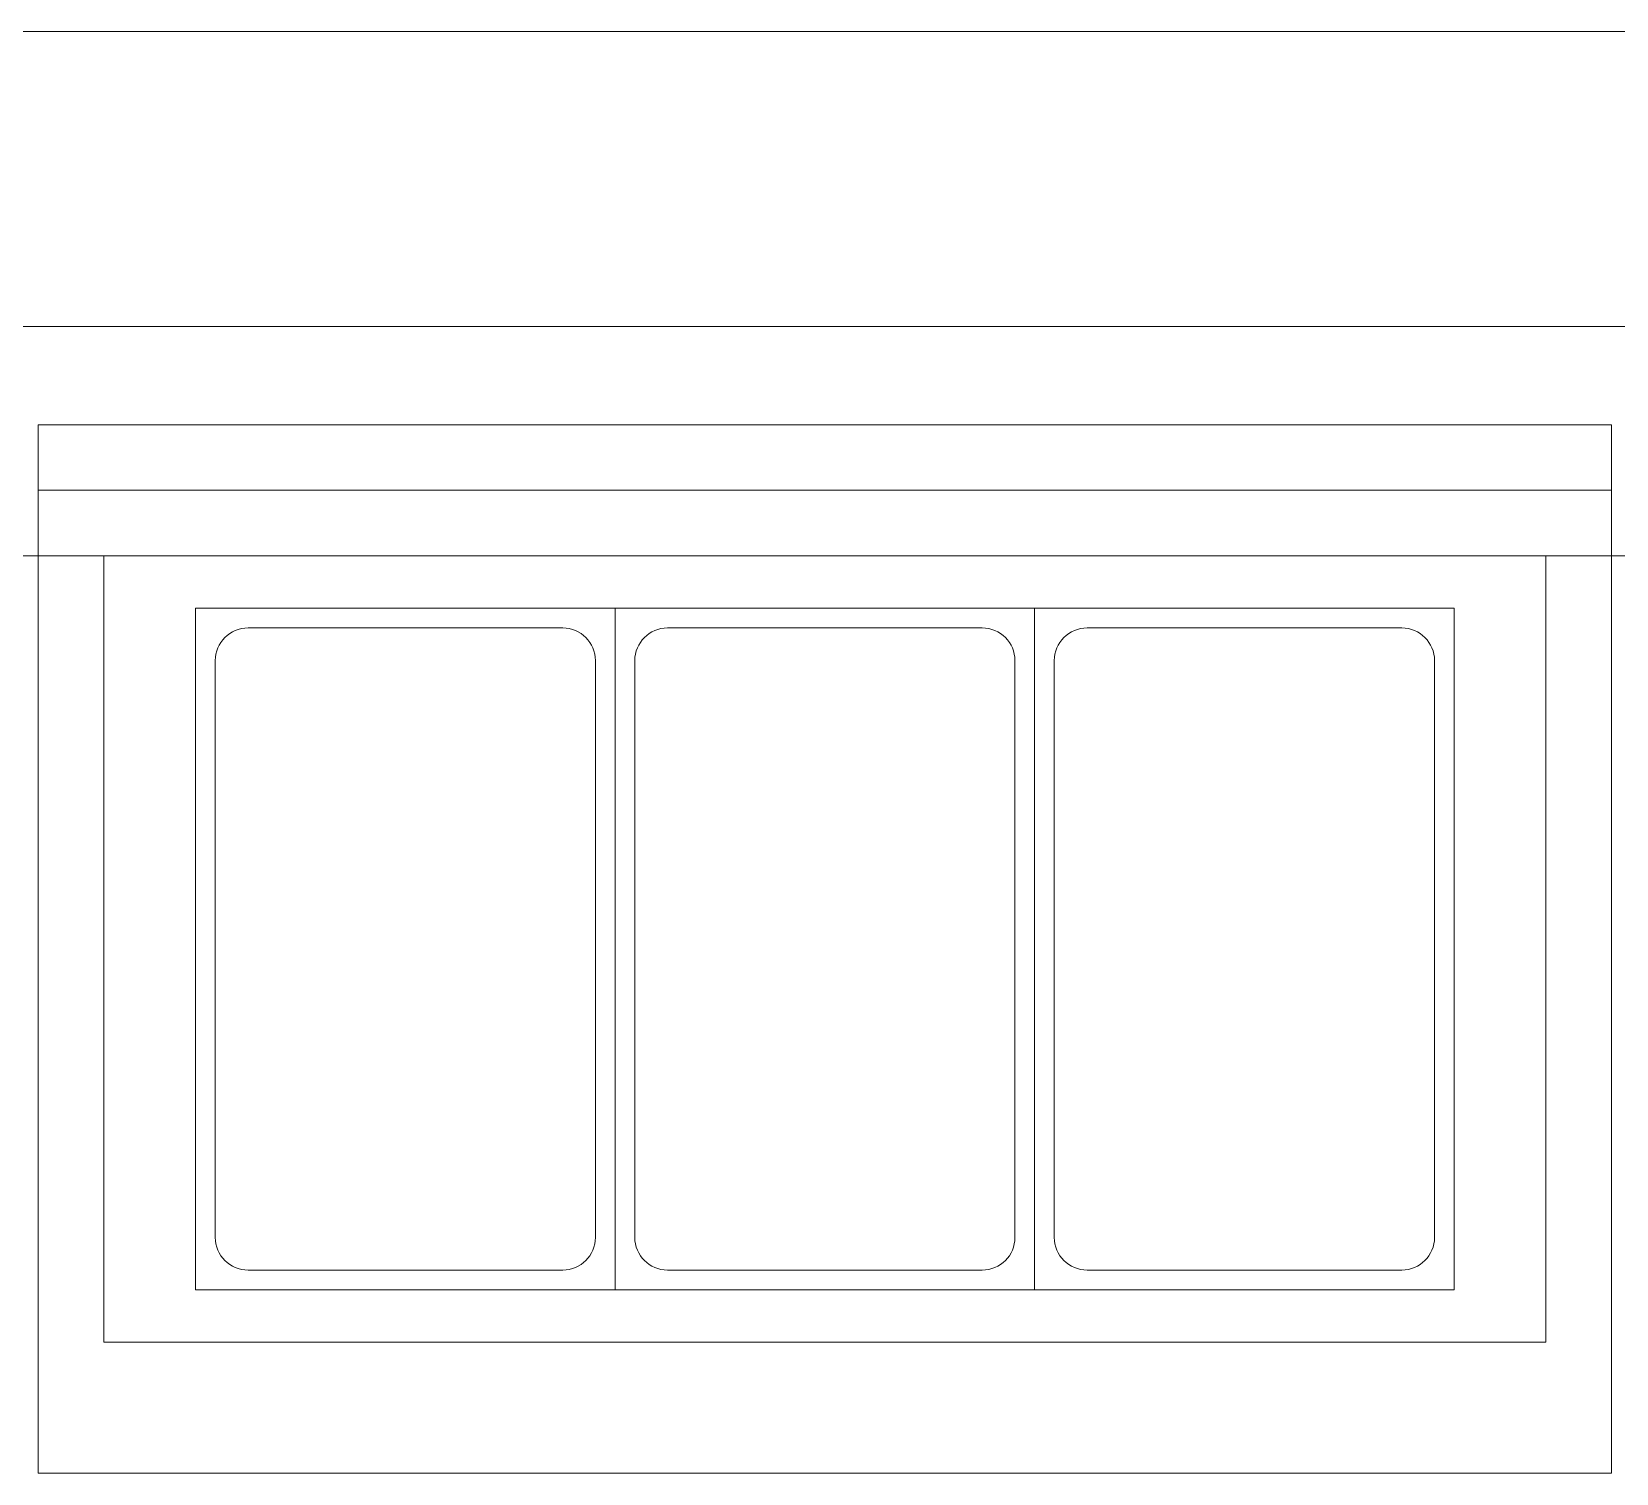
# Model space of a CAD drawing. Header units: millimetres. Extents: x 744843 to 745492, y 2520966 to 2521458.
# Drawn here: x 745401.902 to 745403.111, y 2521105.615 to 2521106.715 of the extents above; entities that cross this region are included whole.
import ezdxf

# ---------------------------------------------------------------- set-up
doc = ezdxf.new("R2010")
doc.units = ezdxf.units.MM
doc.linetypes.add('HIDDEN', pattern=[9.525, 6.35, -3.175])
for name, color, linetype, lineweight in [('A_Muebles_Cocina', 55, 'Continuous', 20), ('A_Muebles_Cocina_2a.Etapa', 230, 'Continuous', 20), ('A_Muros_Bajos', 31, 'Continuous', 20), ('A_Proyecciones', 192, 'HIDDEN', 20)]:
    doc.layers.add(name, color=color, linetype=linetype, lineweight=lineweight)
doc.linetypes.add('ZIGZAG', pattern='A,0.00254,-5.08,[131,ltypeshp.shx,S=5.08,R=0,X=-5.08,Y=0],-10.16,[131,ltypeshp.shx,S=5.08,R=180,X=5.08,Y=0],-5.08', length=20.32254)

# ---------------------------------------------------------------- blocks, each defined once
blk = doc.blocks.new('Cocina_Baño_mar')
at = {"layer": 'A_Muebles_Cocina'}
for p, q in [((0, 0.8), (0, 0)), ((0, 0.8), (0, 0)), ((1.2, 0.8), (0, 0.8)), ((0, 0.8), (0, 0)), ((0, 0.8), (0, 0)), ((1.2, 0.8), (1.2, 0)), ((1.2, 0.8), (1.2, 0)), ((1.2, 0.8), (1.2, 0)), ((1.2, 0.8), (1.2, 0)), ((1.2, 0.75), (0, 0.75)), ((1.2, 0.75), (0, 0.75)), ((1.2, 0.75), (0, 0.75)), ((1.2, 0.75), (0, 0.75)), ((1.15, 0.7), (0.05, 0.7)), ((0.05, 0.1), (0.05, 0.7)), ((1.15, 0.7), (0.05, 0.7)), ((0.05, 0.1), (0.05, 0.7)), ((0.05, 0.1), (0.05, 0.7)), ((1.15, 0.7), (0.05, 0.7)), ((0.05, 0.1), (0.05, 0.7)), ((1.15, 0.7), (0.05, 0.7)), ((1.15, 0.1), (1.15, 0.7)), ((1.15, 0.1), (1.15, 0.7)), ((1.15, 0.1), (1.15, 0.7)), ((1.15, 0.1), (1.15, 0.7)), ((0.12, 0.14), (0.12, 0.66)), ((0.12, 0.66), (1.08, 0.66)), ((0.12, 0.14), (0.12, 0.66)), ((0.12, 0.66), (1.08, 0.66)), ((0.12, 0.66), (1.08, 0.66)), ((0.12, 0.14), (0.12, 0.66)), ((0.12, 0.66), (1.08, 0.66)), ((0.12, 0.14), (0.12, 0.66)), ((0.44, 0.66), (0.44, 0.14)), ((0.44, 0.66), (0.44, 0.14)), ((0.44, 0.66), (0.44, 0.14)), ((0.44, 0.66), (0.44, 0.14)), ((0.76, 0.14), (0.76, 0.66)), ((0.76, 0.14), (0.76, 0.66)), ((0.76, 0.14), (0.76, 0.66)), ((0.76, 0.14), (0.76, 0.66)), ((1.08, 0.66), (1.08, 0.14)), ((1.08, 0.66), (1.08, 0.14)), ((1.08, 0.66), (1.08, 0.14)), ((1.08, 0.66), (1.08, 0.14)), ((0.16, 0.645), (0.4, 0.645)), ((0.16, 0.645), (0.4, 0.645)), ((0.16, 0.645), (0.4, 0.645)), ((0.16, 0.645), (0.4, 0.645)), ((0.48, 0.645), (0.72, 0.645)), ((0.48, 0.645), (0.72, 0.645)), ((0.48, 0.645), (0.72, 0.645)), ((0.48, 0.645), (0.72, 0.645)), ((0.8, 0.645), (1.04, 0.645)), ((0.8, 0.645), (1.04, 0.645)), ((0.8, 0.645), (1.04, 0.645)), ((0.8, 0.645), (1.04, 0.645)), ((0.135, 0.18), (0.135, 0.62)), ((0.135, 0.18), (0.135, 0.62)), ((0.135, 0.18), (0.135, 0.62)), ((0.135, 0.18), (0.135, 0.62)), ((0.425, 0.62), (0.425, 0.18)), ((0.425, 0.62), (0.425, 0.18)), ((0.425, 0.62), (0.425, 0.18)), ((0.425, 0.62), (0.425, 0.18)), ((0.455, 0.18), (0.455, 0.62)), ((0.455, 0.18), (0.455, 0.62)), ((0.455, 0.18), (0.455, 0.62)), ((0.455, 0.18), (0.455, 0.62)), ((0.745, 0.62), (0.745, 0.18)), ((0.745, 0.62), (0.745, 0.18)), ((0.745, 0.62), (0.745, 0.18)), ((0.745, 0.62), (0.745, 0.18)), ((0.775, 0.18), (0.775, 0.62)), ((0.775, 0.18), (0.775, 0.62)), ((0.775, 0.18), (0.775, 0.62)), ((0.775, 0.18), (0.775, 0.62)), ((1.065, 0.62), (1.065, 0.18)), ((1.065, 0.62), (1.065, 0.18)), ((1.065, 0.62), (1.065, 0.18)), ((1.065, 0.62), (1.065, 0.18)), ((0.4, 0.155), (0.16, 0.155)), ((0.4, 0.155), (0.16, 0.155)), ((0.4, 0.155), (0.16, 0.155)), ((0.4, 0.155), (0.16, 0.155)), ((0.72, 0.155), (0.48, 0.155)), ((0.72, 0.155), (0.48, 0.155)), ((0.72, 0.155), (0.48, 0.155)), ((0.72, 0.155), (0.48, 0.155)), ((1.04, 0.155), (0.8, 0.155)), ((1.04, 0.155), (0.8, 0.155)), ((1.04, 0.155), (0.8, 0.155)), ((1.04, 0.155), (0.8, 0.155)), ((0.12, 0.14), (1.08, 0.14)), ((0.12, 0.14), (1.08, 0.14)), ((0.12, 0.14), (1.08, 0.14)), ((0.12, 0.14), (1.08, 0.14)), ((1.15, 0.1), (0.05, 0.1)), ((1.15, 0.1), (0.05, 0.1)), ((1.15, 0.1), (0.05, 0.1)), ((1.15, 0.1), (0.05, 0.1)), ((1.2, 0), (0, 0)), ((1.2, 0), (0, 0)), ((1.2, 0), (0, 0)), ((1.2, 0), (0, 0))]:
    blk.add_line(p, q, dxfattribs=at)
for centre, start, end in [((0.16, 0.62), 90, 180), ((0.16, 0.62), 90, 180), ((0.16, 0.62), 90, 180), ((0.16, 0.62), 90, 180), ((0.4, 0.62), 0, 90), ((0.4, 0.62), 0, 90), ((0.4, 0.62), 0, 90), ((0.4, 0.62), 0, 90), ((0.48, 0.62), 90, 180), ((0.48, 0.62), 90, 180), ((0.48, 0.62), 90, 180), ((0.48, 0.62), 90, 180), ((0.72, 0.62), 0, 90), ((0.72, 0.62), 0, 90), ((0.72, 0.62), 0, 90), ((0.72, 0.62), 0, 90), ((0.8, 0.62), 90, 180), ((0.8, 0.62), 90, 180), ((0.8, 0.62), 90, 180), ((0.8, 0.62), 90, 180), ((1.04, 0.62), 0, 90), ((1.04, 0.62), 0, 90), ((1.04, 0.62), 0, 90), ((1.04, 0.62), 0, 90), ((0.16, 0.18), 180, 270), ((0.16, 0.18), 180, 270), ((0.16, 0.18), 180, 270), ((0.16, 0.18), 180, 270), ((0.4, 0.18), 270, 360), ((0.4, 0.18), 270, 360), ((0.4, 0.18), 270, 360), ((0.4, 0.18), 270, 360), ((0.48, 0.18), 180, 270), ((0.48, 0.18), 180, 270), ((0.48, 0.18), 180, 270), ((0.48, 0.18), 180, 270), ((0.72, 0.18), 270, 360), ((0.72, 0.18), 270, 360), ((0.72, 0.18), 270, 360), ((0.72, 0.18), 270, 360), ((0.8, 0.18), 180, 270), ((0.8, 0.18), 180, 270), ((0.8, 0.18), 180, 270), ((0.8, 0.18), 180, 270), ((1.04, 0.18), 270, 360), ((1.04, 0.18), 270, 360), ((1.04, 0.18), 270, 360), ((1.04, 0.18), 270, 360)]:
    blk.add_arc(centre, 0.025, start, end, dxfattribs=at)

msp = doc.modelspace()

# ---------------------------------------------------------------- linework, layer by layer
at = {"layer": 'A_Muros_Bajos', "ltscale": 0.025}
for p, q in [((745404.2462, 2521106.7151), (745398.8109, 2521106.7151)), ((745404.2462, 2521106.3152), (745398.8109, 2521106.3152))]:
    msp.add_line(p, q, dxfattribs=at)
at = {"layer": 'A_Proyecciones', "linetype": 'ZIGZAG', "ltscale": 0.01}
msp.add_line((745404.2466, 2521106.4902), (745398.8109, 2521106.4902), dxfattribs=at)
msp.add_line((745404.2466, 2521106.4902), (745398.8109, 2521106.4902), dxfattribs=at)

# ---------------------------------------------------------------- block references
at = {"layer": 'A_Muebles_Cocina_2a.Etapa', "xscale": -1}
msp.add_blockref('Cocina_Baño_mar', (745403.107, 2521105.6152), dxfattribs=at)

doc.saveas('drawing.dxf')
